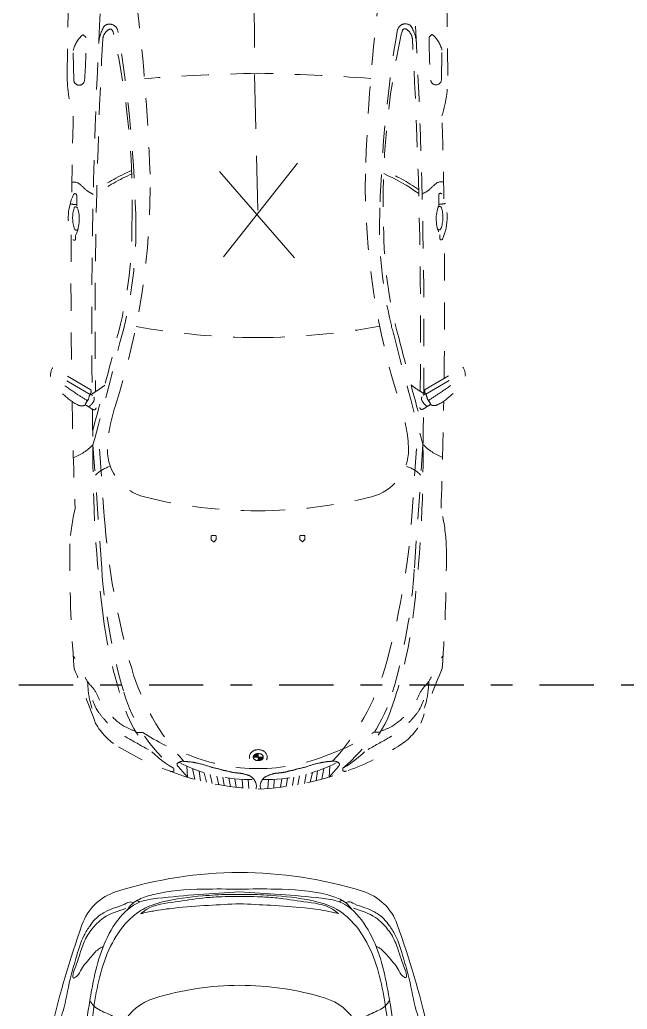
# Model space of a CAD drawing. Header units: millimetres. Extents: x 3348.1 to 3362.1, y 2027.4 to 2066.8.
# Drawn here: x 3351.368 to 3354.167, y 2048.348 to 2052.905 of the extents above; entities that cross this region are included whole.
import ezdxf

# ---------------------------------------------------------------- set-up
doc = ezdxf.new("R2010")
doc.units = ezdxf.units.MM
for name, pattern in [('DASHDOT2', [0.5, 0.25, -0.125, 0, -0.125]), ('HIDDEN', [0.375, 0.25, -0.125]), ('HIDDEN2', [0.1875, 0.125, -0.0625])]:
    doc.linetypes.add(name, pattern=pattern)
doc.layers.add('Axe Parking', color=7, linetype='Continuous')

# ---------------------------------------------------------------- blocks, each defined once
blk = doc.blocks.new('car-p')
at = {"color": 6, "linetype": 'ByBlock', "lineweight": 5, "ltscale": 0.5}
for p, q in [((4.133443789109178, 0.4443094448432703), (4.140983494333084, 0.4556280918274071)), ((4.133443789108951, -0.4443094448437252), (4.14098349433314, -0.4556280918272934))]:
    blk.add_line(p, q, dxfattribs=at)
for centre, radius, start, end in [((2.506909440508422, -3.621419300546449), 4.584496512262531, 70.56749128702477, 76.64010233454806), ((3.444026194894859, -0.6937927843526949), 1.383621268793379, 79.59077422911841, 86.61329756595411), ((3.952866741967681, 0.4771750444917872), 0.238317946807274, 17.13110626372319, 70.567491286964), ((3.471697886343093, 0.3064880033414283), 0.2450853631438439, 16.9379761608582, 103.0821957572546), ((2.422527679334961, -0.0014049728304144), 1.841742685144413, 0.0437080716724998, 17.3355443031129), ((2.465325690607186, 0), 1.29709291660654, 0, 16.93797616088645), ((2.422527679334705, 0.0014049728300733), 1.841742685144413, 342.6644556968802, 359.9562919283207), ((2.465325690607186, -4.547e-13), 1.29709291660654, 343.06202383912, 0), ((3.471697886343263, -0.3064880033414283), 0.2450853631438439, 256.9178042427487, 343.0620238391483), ((3.952866741968136, -0.4771750444919009), 0.238317946807274, 289.4325087130274, 342.8688937362763), ((3.444026194894859, 0.6937927843523539), 1.383621268793379, 273.3867024340493, 280.4092257708766), ((2.506909440508478, 3.621419300546563), 4.584496512262531, 283.3598976654472, 289.4325087129752)]:
    blk.add_arc(centre, radius, start, end, dxfattribs=at)
for points, knots in [([(3.505740240630757, 0.8401395092940902), (3.508342303073589, 0.8351430105092275), (3.51692786509696, 0.8186569533328338), (3.575019484754506, 0.8121371037170773), (3.660297364586397, 0.7783282714920006), (3.775820622228848, 0.7613126018959521), (3.886623678544792, 0.7273359357130857), (3.969555537790056, 0.7047969390773688), (4.02506092107302, 0.6686336654679508), (4.062805756872221, 0.640866746365987), (4.089154970967911, 0.6026222629399172), (4.108839719064719, 0.5565262959445363), (4.118873076033678, 0.5175466302454197), (4.137769532497884, 0.4889597734191966), (4.13140385198065, 0.4764929863340514), (4.129554530016605, 0.4728712049530941)], [0, 0, 0, 0, 0.0178616015691447, 0.0589347455938687, 0.172208504528307, 0.3316414114044241, 0.4348621142027644, 0.5554503546279257, 0.6103740532692169, 0.6520148441509644, 0.7086070920009968, 0.7607063817565543, 0.8148319017661123, 0.8461977440324107, 0.8590411753806417, 0.8590411753806417, 0.8590411753806417, 0.8590411753806417]), ([(4.104657956683268, 0.5069721518949564), (4.093928440991959, 0.541664869852184), (4.079281343919092, 0.5890246596371754), (4.032648631429963, 0.6420479704494256), (3.98803081015211, 0.6796632856065798), (3.918330117205159, 0.7078634628612691), (3.853629675343627, 0.7258323696732987), (3.816268545532779, 0.7435540928396449), (3.791248096358031, 0.7423138555527657), (3.809088505877781, 0.7147116621406441), (3.844628842410401, 0.7031205168163979), (3.88604936471026, 0.6632190582469093), (3.923527369590402, 0.6337936828098237), (3.932928485085341, 0.6126749476583199), (3.935398411680863, 0.6071264863461466)], [0, 0, 0, 0, 0.1171853546674702, 0.1599722964840632, 0.2305638738476688, 0.3066860993088157, 0.4068048201817298, 0.4436153217956264, 0.4538759216243812, 0.4714188239832536, 0.5148722750899207, 0.5937318489476608, 0.6493061077012423, 0.6691099742113777, 0.6691099742113777, 0.6691099742113777, 0.6691099742113777]), ([(3.284044208672354, 0.6838968947358808), (3.415164840224149, 0.6757379569186241), (3.641385175809375, 0.6616614715532024), (3.913119615898721, 0.6015756648616843), (4.048222417179232, 0.5048707629850924), (4.109343664630414, 0.4258279223472529), (4.144861278148709, 0.3152709578173471), (4.160077182114748, 0.1870670544158202), (4.167513685040347, 0.0720278838008426), (4.167091541122629, 0.0175155622384864), (4.166955900447675, 0)], [0, 0, 0, 0, 0.4333914609739365, 0.7477233794619897, 0.8958816436721372, 0.9694650167319206, 1.072597577472101, 1.272163658579497, 1.39384658667751, 1.451455548635123, 1.451455548635123, 1.451455548635123, 1.451455548635123]), ([(3.600260340427752, 0.5236600334616242), (3.613396757413936, 0.54442632968221), (3.638738089910076, 0.584486386985418), (3.657968958247209, 0.6422801000331902), (3.685604921267183, 0.6612762384899044), (3.694015451128592, 0.667057386395527)], [0, 0, 0, 0, 0.0813301965941057, 0.156893280408271, 0.1899497825730622, 0.1899497825730622, 0.1899497825730622, 0.1899497825730622]), ([(3.694015451128592, 0.667057386395527), (3.728413249596116, 0.6612823632133314), (3.808226657985841, 0.6478825439151024), (3.932107850272386, 0.6132403031468812), (4.053406427194829, 0.5522389751644142), (4.138161087015332, 0.4614572462685375), (4.162276136387703, 0.2682206955090578), (4.171426653152451, 0.1207536761834262), (4.178919572881142, 1.137e-13)], [0, 0, 0, 0, 0.1147526601181064, 0.2662612531621338, 0.4206892374986423, 0.5604052004744312, 0.6490179998496651, 1.049578918961334, 1.049578918961334, 1.049578918961334, 1.049578918961334]), ([(4.097410061683773, 0.5012680334325526), (4.106008285844239, 0.4950560422599894), (4.132667022766128, 0.4757958048735418), (4.153046041105881, 0.4334492568856378), (4.183683744998318, 0.3277172388982308), (4.192447380494086, 0.1835212964532502), (4.191165266892823, 0.0537183876986092), (4.190634669573028, 0)], [0, 0, 0, 0, 0.0346217165450242, 0.1073444022789126, 0.1474859904963202, 0.3983029408886205, 0.5753886607655341, 0.5753886607655341, 0.5753886607655341, 0.5753886607655341]), ([(4.081717967006397, 0.4398248490001607), (4.088585419614303, 0.4312385627326877), (4.122977846350295, 0.3882381609441836), (4.132168430271348, 0.2877842228206191), (4.150625106906288, 0.1830244282541571), (4.156668836698853, 0.0975182673370228), (4.158048673862906, 0.0423471733286078), (4.157949736375286, 0.0105637567655777), (4.157916852825791, 0)], [0, 0, 0, 0, 0.0358956514462894, 0.1797665936779386, 0.3137696480719254, 0.3908811625923247, 0.4606747078708457, 0.4954199414501608, 0.4954199414501608, 0.4954199414501608, 0.4954199414501608]), ([(4.125339149423608, 1.137e-13), (4.123276487148615, 0.0461192579739418), (4.11893959161236, 0.1430883093075863), (4.109635668180287, 0.2712782848025199), (4.096819551866558, 0.3719742101784504), (4.085850918814941, 0.4212557105295219), (4.081717967006397, 0.4398248490001607)], [0, 0, 0, 0, 0.1518531718741646, 0.3192821971908871, 0.422746731497558, 0.4853028863084463, 0.4853028863084463, 0.4853028863084463, 0.4853028863084463]), ([(3.284044208672411, -0.6838968947363357), (3.415164840224263, -0.6757379569185105), (3.641385175809403, -0.6616614715530889), (3.913119615898721, -0.6015756648615707), (4.048222417179061, -0.5048707629852061), (4.109343664630018, -0.4258279223470254), (4.144861278148765, -0.3152709578179156), (4.160077182114974, -0.1870670544158202), (4.167513685040233, -0.0720278838007289), (4.167091541122346, -0.0175155622386001), (4.166955900447675, 0)], [0, 0, 0, 0, 0.4333914609739365, 0.7477233794619897, 0.8958816436721372, 0.9694650167319206, 1.072597577472101, 1.272163658579497, 1.39384658667751, 1.451455548635123, 1.451455548635123, 1.451455548635123, 1.451455548635123]), ([(4.081717967006794, -0.4398248490006155), (4.088585419614672, -0.4312385627330288), (4.122977846350295, -0.388238160944752), (4.132168430271548, -0.2877842228206191), (4.150625106906404, -0.1830244282541571), (4.156668836699026, -0.0975182673374775), (4.158048673863135, -0.0423471733286078), (4.157949736375286, -0.0105637567655777), (4.157916852825791, 0)], [0, 0, 0, 0, 0.0358956514462894, 0.1797665936779386, 0.3137696480719254, 0.3908811625923247, 0.4606747078708457, 0.4954199414501608, 0.4954199414501608, 0.4954199414501608, 0.4954199414501608]), ([(4.097410061683688, -0.5012680334328934), (4.106008285844268, -0.4950560422605578), (4.132667022766128, -0.4757958048739967), (4.15304604110608, -0.4334492568860925), (4.183683744998091, -0.3277172388987992), (4.192447380494741, -0.1835212964532502), (4.191165266892994, -0.0537183876991776), (4.190634669573028, 0)], [0, 0, 0, 0, 0.0346217165450242, 0.1073444022789126, 0.1474859904963202, 0.3983029408886205, 0.5753886607655341, 0.5753886607655341, 0.5753886607655341, 0.5753886607655341]), ([(3.694015451128563, -0.667057386395527), (3.728413249595603, -0.6612823632134452), (3.808226657985953, -0.647882543914875), (3.932107850272614, -0.6132403031467675), (4.053406427194913, -0.5522389751644142), (4.138161087015332, -0.4614572462689921), (4.162276136387703, -0.2682206955090578), (4.171426653152821, -0.1207536761841084), (4.178919572881142, -4.547e-13)], [0, 0, 0, 0, 0.1147526601181064, 0.2662612531621338, 0.4206892374986423, 0.5604052004744312, 0.6490179998496651, 1.049578918961334, 1.049578918961334, 1.049578918961334, 1.049578918961334]), ([(4.125339149423608, -4.547e-13), (4.123276487148358, -0.0461192579739418), (4.118939591612218, -0.1430883093077), (4.109635668180175, -0.2712782848025199), (4.096819551866643, -0.3719742101784504), (4.085850918814998, -0.4212557105294083), (4.081717967006794, -0.4398248490006155)], [0, 0, 0, 0, 0.1518531718741646, 0.3192821971908871, 0.422746731497558, 0.4853028863084463, 0.4853028863084463, 0.4853028863084463, 0.4853028863084463]), ([(3.505740240630502, -0.8401395092938628), (3.508342303073986, -0.8351430105095687), (3.51692786509676, -0.8186569533334019), (3.57501948475425, -0.812137103717191), (3.660297364586341, -0.7783282714920006), (3.775820622228763, -0.7613126018959521), (3.886623678544566, -0.7273359357130857), (3.969555537789772, -0.7047969390778235), (4.025060921073047, -0.6686336654678371), (4.062805756872194, -0.6408667463665552), (4.089154970967654, -0.6026222629402584), (4.108839719064262, -0.5565262959445363), (4.118873076033708, -0.5175466302459883), (4.137769532497684, -0.4889597734197652), (4.13140385198062, -0.4764929863347335), (4.129554530016861, -0.4728712049530941)], [0, 0, 0, 0, 0.0178616015691447, 0.0589347455938687, 0.172208504528307, 0.3316414114044241, 0.4348621142027644, 0.5554503546279257, 0.6103740532692169, 0.6520148441509644, 0.7086070920009968, 0.7607063817565543, 0.8148319017661123, 0.8461977440324107, 0.8590411753806417, 0.8590411753806417, 0.8590411753806417, 0.8590411753806417]), ([(3.600260340427638, -0.5236600334616242), (3.61339675741422, -0.5444263296827785), (3.638738089909621, -0.5844863869859867), (3.657968958247095, -0.6422801000337586), (3.685604921267326, -0.6612762384899044), (3.694015451128563, -0.667057386395527)], [0, 0, 0, 0, 0.0813301965941057, 0.156893280408271, 0.1899497825730622, 0.1899497825730622, 0.1899497825730622, 0.1899497825730622]), ([(4.104657956683523, -0.5069721518948427), (4.093928440991732, -0.541664869852184), (4.07928134391895, -0.5890246596371754), (4.03264863143022, -0.6420479704495392), (3.988030810152223, -0.6796632856069209), (3.918330117205016, -0.7078634628617237), (3.853629675343853, -0.7258323696731851), (3.816268545532892, -0.7435540928397586), (3.791248096358201, -0.7423138555528797), (3.809088505878236, -0.7147116621410988), (3.844628842410002, -0.7031205168168527), (3.886049364710316, -0.6632190582466821), (3.923527369590118, -0.6337936828098237), (3.932928485085085, -0.6126749476586612), (3.935398411680893, -0.607126486346715)], [0, 0, 0, 0, 0.1171853546674702, 0.1599722964840632, 0.2305638738476688, 0.3066860993088157, 0.4068048201817298, 0.4436153217956264, 0.4538759216243812, 0.4714188239832536, 0.5148722750899207, 0.5937318489476608, 0.6493061077012423, 0.6691099742113777, 0.6691099742113777, 0.6691099742113777, 0.6691099742113777])]:
    blk.add_open_spline(points, degree=3, knots=knots, dxfattribs=at)

msp = doc.modelspace()

# ---------------------------------------------------------------- hatches: boundary and pattern name
at = {"linetype": 'HIDDEN', "lineweight": 5, "ltscale": 0.5}
h = msp.add_hatch(dxfattribs=at)
h.set_pattern_fill('ANSI31', color=6, scale=1.1800155203403, angle=90.05643562120366, style=0)
h.set_pattern_definition([(45.05643562120354, (1551.850762435196, -2900.096944245096), (0.08352184419520808, -0.08335747011922598), [])])
edge = h.paths.add_edge_path()
edge.add_ellipse((3352.466968190249, 2049.508979754309), major_axis=(0.02319920802869533, 2.285093511379424e-05), ratio=0.7019822429926348, start_angle=270, end_angle=359.99999999697934, ccw=False)
edge.add_line((3352.4669842312, 2049.492694322222), (3352.466968190249, 2049.508979754309))
edge.add_line((3352.466968190249, 2049.508979754309), (3352.490167398277, 2049.509002605243))
edge = h.paths.add_edge_path()
edge.add_ellipse((3352.466968190249, 2049.508979754309), major_axis=(0.02319920802869533, 2.285093511379424e-05), ratio=0.7019822429926348, start_angle=90, end_angle=180, ccw=False)
edge.add_line((3352.466952149298, 2049.525265186397), (3352.466968190249, 2049.508979754308))
edge.add_line((3352.466968190249, 2049.508979754309), (3352.44376898222, 2049.508956903374))
h = msp.add_hatch(color=6, dxfattribs=at)
edge = h.paths.add_edge_path()
edge.add_ellipse((3352.466968190249, 2049.508979754309), major_axis=(0.02319920802869533, 2.285093511379424e-05), ratio=0.7019822429926348, start_angle=270, end_angle=359.99999999697934, ccw=False)
edge.add_line((3352.4669842312, 2049.492694322222), (3352.466968190249, 2049.508979754309))
edge.add_line((3352.466968190249, 2049.508979754309), (3352.490167398277, 2049.509002605243))
edge = h.paths.add_edge_path()
edge.add_ellipse((3352.466968190249, 2049.508979754309), major_axis=(0.02319920802869533, 2.285093511379424e-05), ratio=0.7019822429926348, start_angle=90, end_angle=180, ccw=False)
edge.add_line((3352.466952149298, 2049.525265186397), (3352.466968190249, 2049.508979754308))
edge.add_line((3352.466968190249, 2049.508979754309), (3352.44376898222, 2049.508956903374))

# ---------------------------------------------------------------- linework, layer by layer
at = {"color": 6, "linetype": 'HIDDEN', "lineweight": 5, "ltscale": 0.5}
for p, q in [((3351.58673628721, 2052.6466681559), (3351.594635184466, 2053.197631037616)), ((3353.341017222167, 2052.648396101086), (3353.332032957941, 2053.199342353093)), ((3351.670407220442, 2052.827208467947), (3351.661762185283, 2052.834966498517)), ((3353.256990791653, 2052.828771233288), (3353.265620526923, 2052.836546279294)), ((3351.616751078358, 2052.628004173924), (3351.613994505348, 2052.764002620646)), ((3353.311039256809, 2052.629673026981), (3353.31352791113, 2052.765676640187)), ((3351.630247856834, 2052.048812114281), (3351.63020037565, 2052.097016964076)), ((3353.298683497553, 2052.050455502905), (3353.298636016368, 2052.098660352701)), ((3351.625394732168, 2051.912509127498), (3351.625410716627, 2051.896281047702)), ((3353.303805126079, 2051.914162341133), (3353.303821110538, 2051.897934261336)), ((3351.695373058661, 2051.200518292396), (3351.520238507918, 2051.302817151216)), ((3353.235229538476, 2051.202035032125), (3353.410162223343, 2051.304678702874)), ((3351.692260585274, 2051.179092365354), (3351.512007162861, 2051.285280803665)), ((3353.238384214332, 2051.180615278148), (3353.418428098568, 2051.287158604884)), ((3351.74568592141, 2050.379172797002), (3351.705195921326, 2050.947502634407)), ((3353.186534802243, 2050.380592015462), (3353.225905129022, 2050.949000514308)), ((3351.734752806829, 2050.927802174179), (3351.757310436458, 2050.618562271629)), ((3353.196387110256, 2050.929241866026), (3353.174438718821, 2050.619958125591)), ((3352.249740775149, 2050.526653406154), (3352.249754882592, 2050.512330950918)), ((3352.271106963266, 2050.5291751689), (3352.252239026864, 2050.529156584214)), ((3352.273623671857, 2050.512940168867), (3352.273610141328, 2050.526676917186)), ((3352.658334558025, 2050.513319104367), (3352.658321027497, 2050.527055852686)), ((3352.660819279211, 2050.529559030747), (3352.679687215615, 2050.529577615433)), ((3352.682190393675, 2050.527079363719), (3352.682204501119, 2050.512756908483)), ((3352.250496079993, 2050.510556428095), (3352.259893483199, 2050.501251405266)), ((3352.263460898928, 2050.501300651422), (3352.272930855213, 2050.511209965853)), ((3352.668520240775, 2050.501699629902), (3352.659030781779, 2050.511590269542)), ((3352.681466800918, 2050.510980928964), (3352.672087746596, 2050.501657411556)), ((3352.466984231198, 2049.492694322222), (3352.466952149297, 2049.525265186397)), ((3352.490167398276, 2049.509002605242), (3352.443768982219, 2049.508956903373)), ((3352.443768982219, 2049.508956903373), (3352.490167398276, 2049.509002605243)), ((3352.097610382263, 2049.465228016074), (3352.140940654721, 2049.416251702681)), ((3352.137026223952, 2049.467577421542), (3352.140940654721, 2049.416251702681)), ((3352.164268822165, 2049.456056855116), (3352.173946213444, 2049.406739062571)), ((3352.19445393747, 2049.444824345223), (3352.200769141522, 2049.399703865629)), ((3352.217852310393, 2049.437175960562), (3352.227803950731, 2049.393232649477)), ((3352.716225038291, 2049.437666851581), (3352.706359984425, 2049.393704021296)), ((3352.739608298697, 2049.445361315576), (3352.73338199305, 2049.400228482749)), ((3352.769771227684, 2049.456653267553), (3352.760191009929, 2049.407316506498)), ((3352.796991077824, 2049.468227478821), (3352.793177764958, 2049.416894148227)), ((3352.836411471298, 2049.465955726077), (3352.793177764958, 2049.416894148227)), ((3352.246027432897, 2049.429144876498), (3352.253996524124, 2049.387547245414)), ((3352.276597609905, 2049.421838849274), (3352.284724244814, 2049.381599845991)), ((3352.303207719434, 2049.416636847155), (3352.309208657624, 2049.377412272857)), ((3352.331928529285, 2049.412202069258), (3352.338486420662, 2049.373039668189)), ((3352.358951994737, 2049.409127540468), (3352.364652415523, 2049.369711409005)), ((3352.393303943881, 2049.406454485666), (3352.396183984752, 2049.36642126394)), ((3352.420609058906, 2049.406031074411), (3352.423618803685, 2049.364194938945)), ((3352.51353003781, 2049.406122600434), (3352.510602714951, 2049.364280617029)), ((3352.540834265743, 2049.406599801222), (3352.538033094847, 2049.366560983573)), ((3352.575180882383, 2049.409340523268), (3352.569558121395, 2049.369913238609)), ((3352.602198238659, 2049.412468281604), (3352.5957175089, 2049.373293037654)), ((3352.630910256385, 2049.416959630132), (3352.624986601212, 2049.377723310255)), ((3352.657510066473, 2049.422214043368), (3352.649462717105, 2049.38195910891)), ((3352.688065791482, 2049.429580278856), (3352.680178661951, 2049.387967029587))]:
    msp.add_line(p, q, dxfattribs=at)
at = {"lineweight": 9}
for p, q in [((3352.307033433784, 2051.814139502278), (3352.647458498257, 2052.244853045851)), ((3352.28821596237, 2052.207251099456), (3352.633773131294, 2051.809011925709))]:
    msp.add_line(p, q, dxfattribs=at)
at = {"color": 6, "linetype": 'HIDDEN', "lineweight": 5, "ltscale": 0.5}
for points in [[(3351.819880980218, 2052.853631686336, 0.5673009061817909), (3351.758769978866, 2052.877356891273)], [(3353.107465268875, 2052.854899941053, -0.5673009061817909), (3353.168529413621, 2052.878745487009)]]:
    msp.add_lwpolyline(points, format="xyb", dxfattribs=at)
for centre, radius, start, end in [((3378.490612461082, 2051.487977235533), 26.79086881761126, 176.4265506989835, 180.6672286289832), ((3326.43947584302, 2051.436707504946), 26.79086881761126, 359.4456426134308, 3.686320543429683), ((3342.721615995837, 2051.869867764634), 9.252392086703194, 2.00993710685494, 7.29400633416499), ((3362.207650587877, 2051.889061269496), 9.252392086703194, 172.8188649082545, 178.1029341355518), ((3351.891944884674, 2052.787851860326), 0.1604578016237447, 146.095492650132, 177.2021860163822), ((3345.956370053527, 2051.856664239875), 5.947663783092799, 0.9121094583891242, 9.649665411030613), ((3358.972928817496, 2051.869485390465), 5.947663783092799, 170.3876620858026, 178.3654495831122), ((3353.035531088768, 2052.788978278698), 0.1604578016237447, 2.910685226011841, 34.01737859226795), ((3351.74906831054, 2052.730770883156), 0.1391016938275432, 131.4797859408395, 166.1782280013981), ((3351.659337791608, 2052.832264914864), 0.00362990894095985, 48.09528536414727, 131.4797859432759), ((3349.715173883622, 2052.78774647761), 1.957531384210577, 355.2686355043504, 1.028508914264557), ((3351.66641742951, 2052.822762509328), 0.005973690628348365, 1.165108850901811, 48.09528535847384), ((3376.538489383412, 2051.496083730808), 24.82330819367125, 176.9481549448271, 180.7014286778931), ((3348.287925482459, 2052.060389716448), 3.598328788873687, 358.2608830044088, 12.46595045619959), ((3356.640976578917, 2052.068617369236), 3.598328788873687, 167.6469207861787, 181.8519882379934), ((3328.391579163209, 2051.448659615295), 24.82330819367125, 359.4114425645123, 3.164716297574077), ((3355.212298073615, 2052.793161077455), 1.957531384210577, 179.0843623281368, 184.8442357380374), ((3353.260989333263, 2052.824333143078), 0.005973690628348365, 132.0175858839232, 178.9477623915187), ((3353.268050237941, 2052.833849476875), 0.00362990894095985, 48.6330852991105, 132.0175858782778), ((3353.178519833678, 2052.732178875358), 0.1391016938275432, 13.93464324100594, 48.63308530157505), ((3352.218272692285, 2052.647290211507), 0.6315367114336289, 178.3008313117168, 197.0954345143308), ((3351.64144414687, 2052.628608290023), 0.02470045725797442, 181.4014620942755, 354.5942952914871), ((3352.718972892894, 2041.750274382428), 10.91187260260405, 91.33963444549624, 94.08126541654121), ((3352.230248420853, 2041.749792994822), 10.91187260260405, 86.03160582588603, 88.77323679692495), ((3353.28634504612, 2052.630228497216), 0.02470045725797442, 185.5185759509099, 358.7114091481405), ((3352.709480817092, 2052.64777404548), 0.6315367114336289, 343.0174367280706, 1.812039930668387), ((3380.0706212279, 2051.682615492729), 28.46664321239667, 178.4318330271981, 179.2023508097138), ((3324.859086709834, 2051.628232809008), 28.46664321239667, 0.9105204326845922, 1.681038215188355), ((3352.250828378619, 2051.366865473969), 0.9063067889259625, 113.8950685970901, 125.6495168225233), ((3352.250828378619, 2051.366865473969), 0.9209170888307411, 113.5352800948855, 124.9658060730763), ((3348.652013509924, 2052.146556853953), 3.316646857491937, 342.045807029043, 0.8261024450304804), ((3356.276719510948, 2052.154067095762), 3.316646857491937, 179.2867687973708, 198.0670642133573), ((3352.679447596777, 2051.367287658637), 0.9209170888307411, 55.14706516934056, 66.57759114754694), ((3351.832792921606, 2051.994401434916), 0.2413341578531956, 153.9706975054449, 204.6708231569506), ((3351.622687867298, 2052.097009564348), 0.007512511995783806, 0.05643562119887544, 153.9706975070879), ((3353.306148524719, 2052.098667752429), 0.007512511995783806, 26.14217373533761, 180.0564356211989), ((3353.096246013398, 2051.995645920701), 0.2413341578531956, 335.4420480854507, 26.1421737369457), ((3351.62385570966, 2052.163271075293), 0.1085270252101066, 257.2131993310703, 273.3734376860141), ((3351.764773918692, 2051.993388676047), 0.1532977164403376, 163.0937837006781, 199.7364004124942), ((3351.626120987531, 2052.035531089725), 0.008381815482902039, 17.85070359793299, 163.0937836993679), ((3351.472869404382, 2051.986177747533), 0.1693843003179661, 334.2197964834461, 21.70184614462792), ((3354.976837905118, 2051.954370379861), 1.950995166297992, 177.5097757460296, 192.4211014593627), ((3353.456185032674, 2051.98813128908), 0.1693843003179661, 158.4110250977845, 205.8930747589503), ((3353.302836522116, 2052.037182633944), 0.008381815482902039, 17.0190875430483, 162.2621676444796), ((3353.304850151199, 2052.164926834182), 0.1085270252101066, 266.7394335564012, 282.8996719113589), ((3353.164266879436, 2051.994767159433), 0.1532977164403376, 340.376470829922, 17.01908754173321), ((3351.62837092904, 2051.944451545313), 0.008381815482902039, 199.7364004117073, 344.9794805133678), ((3349.976043054584, 2051.947797369947), 1.908556737820755, 344.5692044634495, 0.1017064303565208), ((3349.95228599071, 2051.949421257907), 1.950995166297992, 344.201853376826, 0.05643562129006826), ((3354.953084086367, 2051.952699694264), 1.908556737829111, 180.0111648119952, 195.5436667788667), ((3353.300766009264, 2051.946098833937), 0.008381815482902039, 195.1333907290386, 340.3764708306967), ((3380.0706212279, 2051.682615492729), 28.46664321239667, 179.5324461792434, 180.8667453958415), ((3351.619164033902, 2051.896274894796), 0.006246685755323242, 204.6708231603426, 0.05643562119887544), ((3353.310067793263, 2051.897940414241), 0.006246685755323242, 180.0564356211989, 335.4420480820696), ((3324.859086709834, 2051.628232809008), 28.46664321239667, 359.2461258465452, 0.580425063164269), ((3354.777693104349, 2051.912537437542), 1.747514788514662, 192.4860620129923, 195.8023906226046), ((3352.471510995511, 2054.6156691705), 3.174170450772033, 259.6928745434926, 269.8836397914455), ((3352.452365350789, 2054.615650312275), 3.174170450772033, 270.2292314509701, 280.4199966989164), ((3329.334692257768, 2057.110298821623), 23.18518445183951, 344.754500643356, 345.8437836530438), ((3375.584224839459, 2057.155854043455), 23.18518445183951, 194.2690875893671, 195.3583705990319), ((3329.334692257768, 2057.110298821623), 23.20386801820863, 344.5977792148919, 345.8001169659296), ((3375.584224839459, 2057.155854043455), 23.20386801820863, 194.2690875893671, 195.5150920275302), ((3380.0706212279, 2051.682615492729), 28.46664321239667, 181.0787025655666, 182.072057747213), ((3352.517789443622, 2050.893906135067), 0.7470161936331909, 162.045807029043, 177.569224234402), ((3352.413418767167, 2050.893803331232), 0.7470161936331909, 2.543647007999522, 18.06706421335733), ((3324.859086709834, 2051.628232809008), 28.46664321239667, 358.040813495201, 359.034168676853), ((3378.490612461082, 2051.487977235533), 26.79086881761126, 180.8051500757914, 181.1559540931205), ((3326.43947584302, 2051.436707504946), 26.79086881761126, 358.9569171493017, 359.3077211666052), ((3351.522620722817, 2051.12682077301), 0.2559075965502263, 291.3676581828665, 315.5156512263238), ((3357.556055396796, 2050.89960191232), 5.851055552707304, 179.5309325224384, 187.3846086458589), ((3347.375151369713, 2050.889573846834), 5.851055552707304, 352.7282625965701, 0.5819387199594427), ((3353.408126721275, 2051.128677973271), 0.2559075965502263, 224.5972200160943, 248.7452130595555), ((3351.996584769092, 2050.925810580633), 0.2251394578763654, 180.0564356216157, 256.0541129936258), ((3352.934559579439, 2050.926734474307), 0.2251394578763654, 284.0587582487641, 0.05643562079502152), ((3351.824963517157, 2050.703454193932), 0.150025415216563, 106.9757088041638, 136.3653200072103), ((3353.106618534558, 2050.70471660839), 0.150025415216563, 43.74755123519724, 73.13716243824335), ((3352.46371972661, 2052.806953484312), 2.163415416711106, 270.0564356211859, 284.0587582487641), ((3352.46371972661, 2052.806953484312), 2.163415416711106, 256.0541129936258, 270.0564356211859), ((3352.636404279902, 2050.420625904729), 1.040185096820581, 167.0707100540542, 176.0811631174884), ((3355.14603809876, 2050.865754380059), 3.397731464921158, 184.1720743422728, 196.2224591378171), ((3349.785230670095, 2050.860474050551), 3.397731464921158, 343.8904121045934, 355.9407969001168), ((3352.295736510576, 2050.420290351158), 1.040185096820581, 4.031708124916408, 13.04216118836726), ((3352.252241490037, 2050.526655869327), 0.002500716100660485, 90.05643562118587, 180.0564356211989), ((3352.27110942644, 2050.526674454012), 0.002500716100660485, 0.05643562119887544, 90.05643562118587), ((3352.660821742385, 2050.52705831586), 0.002500716100660485, 90.05643562118587, 180.0564356211989), ((3352.679689678788, 2050.527076900546), 0.002500716100660485, 0.05643562119887544, 90.05643562118587), ((3358.253954623331, 2050.435684378628), 6.655539205845296, 179.5176365044869, 184.4836998667774), ((3352.252255597479, 2050.512333414091), 0.002500716100660485, 180.0564356211989, 225.2830094127886), ((3352.261653000684, 2050.503028391263), 0.002500716100660485, 225.2830094156904, 316.2987617606944), ((3352.271122956969, 2050.512937705694), 0.002500716100660485, 316.2987617647029, 0.05643562203263836), ((3352.660835272912, 2050.513321567541), 0.002500716100660485, 180.0564356203651, 223.8141094777268), ((3352.670324731909, 2050.503430927902), 0.002500716100660485, 223.8141094817438, 314.8298618267272), ((3352.679703786231, 2050.51275444531), 0.002500716100660485, 314.8298618296013, 0.05643562119887544), ((3346.678167402646, 2050.424282370321), 6.655539205845296, 355.6291713756393, 0.5952347379172669), ((3354.362786498832, 2050.550219502372), 2.622684199014035, 183.739380849521, 196.4447701591757), ((3350.56910234556, 2050.546482770053), 2.622684199014035, 343.6681010832046, 356.3734903928849), ((3353.770279319167, 2050.408949537816), 2.033616586259885, 187.3846086458977, 199.7796257823139), ((3351.161886673616, 2050.406380303081), 2.033616586259885, 340.3332454600943, 352.7282625965055), ((3346.249947216224, 2047.664429173981), 5.821615515484552, 20.08740883571251, 22.74650712149438), ((3352.924778371935, 2050.221831553899), 1.085024103430472, 196.341971537459, 222.4605617459225), ((3352.007754597714, 2050.220928296739), 1.085024103430472, 317.6523094964865, 343.7708997049424), ((3358.687610816597, 2047.676680119943), 5.821615515484552, 157.3663641209333, 160.0254624066842), ((3352.544017545873, 2050.013382068387), 0.7263416838612384, 196.4447701591757, 229.9966190141134), ((3352.388925324919, 2050.013229304453), 0.7263416838612384, 310.1162522282768, 343.6681010832046), ((3352.32707928644, 2049.889945196996), 0.4999308817387242, 199.7796257823139, 239.9983368968562), ((3352.606106330775, 2049.890220035209), 0.4999308817387242, 300.1145343455348, 340.3332454600943), ((3351.9771151134, 2049.813719452195), 0.2998103971645895, 209.9849824720811, 238.9325255224926), ((3352.956219987444, 2049.814683858476), 0.2998103971645895, 301.1803457199185, 330.1278887703304), ((3351.92170901236, 2049.734792542522), 0.1125761200426667, 262.2165540329658, 276.4803119177216), ((3352.455415119509, 2050.412721647092), 0.9461082639238654, 236.5913960508678, 250.9074609031438), ((3352.476740890957, 2050.412742652715), 0.9461082639238654, 289.2054103392351, 303.5214751915527), ((3353.011781464898, 2049.735866250506), 0.1125761200426667, 263.6325593247017, 277.896317209447), ((3352.473551580017, 2050.619668228717), 1.246373496218095, 238.5040754241849, 250.2578322190594), ((3352.458196786351, 2050.619653104434), 1.246373496218095, 289.8550390233461, 301.608795818234), ((3352.10595536999, 2049.475020167539), 0.01286565390747103, 161.039922971711, 229.5619698622624), ((3352.118993032981, 2049.454202872765), 0.03549901489154059, 90.03527540291061, 135.2371908859996), ((3352.425097126439, 2050.110806085427), 0.7047893010697096, 242.6351637965384, 271.7737022032319), ((3352.057456981393, 2048.513701919886), 0.9779365624857428, 84.77817624040638, 86.3935982158191), ((3352.46618448949, 2050.304624957242), 0.848702818738087, 247.8319354985654, 270.056435621238), ((3352.108580085915, 2049.12368688102), 0.365859328779485, 77.71749042335055, 84.05699295562633), ((3352.099759010796, 2049.076253724906), 0.4140859066805748, 69.5720381636928, 77.92108252805943), ((3352.466184489491, 2050.304624957242), 0.848702818738087, 270.0564356211859, 292.2809357438455), ((3352.507653590864, 2050.11088740253), 0.7047893010697096, 268.3391690392, 297.4777074458828), ((3352.835029115993, 2049.076977956934), 0.4140859066805748, 102.1917887143485, 110.5408330787259), ((3352.826114615928, 2049.124393643724), 0.365859328779485, 96.05587828676539, 102.3953808190902), ((3352.878439275483, 2048.514510577367), 0.9779365624857428, 93.71927302660173, 95.33469500201184), ((3352.815050581311, 2049.454888480906), 0.03549901489154059, 44.87568035647897, 90.07759583949839), ((3352.828047209484, 2049.475731419137), 0.01286565390747103, 310.5509013801329, 19.07294827070124), ((3352.514058313487, 2050.648825209852), 1.287809860912283, 248.9996762768554, 267.9109033745124), ((3352.367256275073, 2049.888194802578), 0.441372263036222, 253.8229572880215, 259.7020899264596), ((3352.334781658788, 2049.567231036312), 0.1224423889691347, 247.7168924851684, 264.3033122328245), ((3352.376263148408, 2049.602169135881), 0.1656967161970729, 251.1133979798395, 263.7155237851742), ((3352.429352735134, 2049.932039821935), 0.4996744013819809, 261.8046860100533, 265.6176056912592), ((3352.119151499184, 2048.435201078546), 1.03501068963324, 72.8886943928128, 74.76266002713692), ((3352.417632692999, 2050.648730231799), 1.287809860912283, 272.2019678679134, 291.1131949655281), ((3352.579511324045, 2049.274148966526), 0.1639635692886433, 102.8975349391827, 114.5540586233511), ((3352.503750155235, 2049.932113102481), 0.4996744013819809, 274.4952655511171, 278.3081852323504), ((3352.557489475469, 2049.602347641588), 0.1656967161970729, 276.3973474572421, 288.9994732625886), ((3352.599039711729, 2049.56749132725), 0.1224423889691347, 275.8095590096081, 292.3959787572272), ((3352.565932868332, 2049.888390496584), 0.441372263036222, 280.4107813159275, 286.2899139543871), ((3352.403552558714, 2049.375051305177), 0.05329328620650092, 26.68253699951457, 67.80854926887227), ((3352.41677073052, 2049.375845629882), 0.04145674247585316, 340.9676227666756, 33.92423697307435), ((3352.517427823274, 2049.375944775883), 0.04145674247585316, 146.1886342693358, 199.1452484757341), ((3352.523054185021, 2049.380880182825), 0.04398373932424753, 105.3973445366163, 155.6518378275062)]:
    msp.add_arc(centre, radius, start, end, dxfattribs=at)
at = {"color": 6, "lineweight": 9, "ltscale": 0.5}
msp.add_arc((3352.679447596777, 2051.367287658637), 0.9063067889259625, 54.46335441988644, 66.21780264532212, dxfattribs=at)
at = {"color": 6, "linetype": 'HIDDEN', "lineweight": 5, "ltscale": 0.5, "extrusion": (0, 0, -1)}
msp.add_ellipse((3352.466968190248, 2049.508979754309), major_axis=(-0.02319920802868492, -2.285093422390693e-05), ratio=0.7019822429916605, start_param=3.141592653535147, end_param=9.424777960714733, dxfattribs=at)
at = {"color": 116, "linetype": 'HIDDEN2', "lineweight": 9, "ltscale": 2, "true_color": 0x136734}
for points in [[(3352.863565328355, 2063.993364495453), (3352.863565328355, 2058.489288522615), (3355.841480866966, 2055.702197418457), (3355.866087211691, 2052.260829337939)], [(3352.866902373645, 2063.893364495452), (3352.866902373645, 2058.44624321359), (3352.34207905936, 2055.494811821821), (3352.465064676343, 2052.016538737073)]]:
    msp.add_open_spline(points, degree=3, dxfattribs=at)
at = {"color": 6, "linetype": 'HIDDEN', "lineweight": 5, "ltscale": 0.5}
for points, knots in [([(3351.801421726045, 2052.837122758844), (3351.796442470487, 2052.857622602791), (3351.784504138519, 2052.868409213063), (3351.760180453079, 2052.847144767492), (3351.751987363926, 2052.829292055204), (3351.750386378547, 2052.817665774484)], [0, 0, 0, 0, 0.0174001894649749, 0.0461775813071898, 0.0800334821768095, 0.0800334821768095, 0.0800334821768095, 0.0800334821768095]), ([(3353.12595700938, 2052.838427409838), (3353.130895871125, 2052.858937023008), (3353.142812930592, 2052.869747130549), (3353.167178459229, 2052.848530643256), (3353.175406701856, 2052.830694105778), (3353.177030587593, 2052.819071001517)], [0, 0, 0, 0, 0.0174001894649749, 0.0461775813071898, 0.0800334821768095, 0.0800334821768095, 0.0800334821768095, 0.0800334821768095]), ([(3351.706755100032, 2052.100869449065), (3351.694057999474, 2052.107912894551), (3351.665915730468, 2052.123524217521), (3351.639237616501, 2052.159162585694), (3351.614390590185, 2052.157501077259), (3351.607932151547, 2052.157069204642)], [0, 0, 0, 0, 0.0466628361810127, 0.1034250364838821, 0.1233610529953452, 0.1233610529953452, 0.1233610529953452, 0.1233610529953452]), ([(3353.222073851238, 2052.102362019433), (3353.234757051757, 2052.109430464204), (3353.262868512263, 2052.125097196407), (3353.289476367821, 2052.160788050605), (3353.314326619052, 2052.159175493379), (3353.320785895935, 2052.158756344554)], [0, 0, 0, 0, 0.0466628361810127, 0.1034250364838821, 0.1233610529953452, 0.1233610529953452, 0.1233610529953452, 0.1233610529953452]), ([(3351.671455882823, 2051.131864282483), (3351.666982958392, 2051.129574222177), (3351.65599129548, 2051.123946679994), (3351.614362938578, 2051.137721944996), (3351.570886305294, 2051.180681522237), (3351.505546784983, 2051.228117002217), (3351.508083776255, 2051.284237613177), (3351.519447412006, 2051.301607894031), (3351.520238507918, 2051.302817151216)], [0, 0, 0, 0, 0.0154719423790194, 0.0380203998129276, 0.1295079456423056, 0.2146713012932476, 0.2760739464856388, 0.2806684320406771, 0.2806684320406771, 0.2806684320406771, 0.2806684320406771]), ([(3353.259281914487, 2051.133428271632), (3353.263759341598, 2051.131147027313), (3353.274762069289, 2051.125541149334), (3353.316363208508, 2051.139398394368), (3353.359755128201, 2051.182443536067), (3353.425001075087, 2051.23000764113), (3353.422353532619, 2051.286123145387), (3353.410955699925, 2051.303471006475), (3353.410162223343, 2051.304678702874)], [0, 0, 0, 0, 0.0154719423790194, 0.0380203998129276, 0.1295079456423056, 0.2146713012932476, 0.2760739464856388, 0.2806684320406771, 0.2806684320406771, 0.2806684320406771, 0.2806684320406771]), ([(3351.680010265989, 2051.150352234016), (3351.663081440406, 2051.160999023367), (3351.623005159403, 2051.186203590554), (3351.577531875467, 2051.218854833641), (3351.540189989258, 2051.242914400405), (3351.537807859083, 2051.262152328122), (3351.541578417791, 2051.267013224031), (3351.541829163824, 2051.267336478611)], [0, 0, 0, 0, 0.0633569785194755, 0.149987490995129, 0.1810462281245873, 0.1992434727417004, 0.2005398164207551, 0.2005398164207551, 0.2005398164207551, 0.2005398164207551]), ([(3353.250691127145, 2051.151899335383), (3353.267598945986, 2051.162579453413), (3353.307625496895, 2051.187862920907), (3353.353034370509, 2051.220603681803), (3353.390328787551, 2051.244736764409), (3353.392673014895, 2051.26397934753), (3353.388892887667, 2051.268832806107), (3353.388641505317, 2051.269155566096)], [0, 0, 0, 0, 0.0633569785194755, 0.149987490995129, 0.1810462281245873, 0.1992434727417004, 0.2005398164207551, 0.2005398164207551, 0.2005398164207551, 0.2005398164207551]), ([(3351.759654291444, 2051.22184776434), (3351.750520764841, 2051.215092961637), (3351.731694508233, 2051.201169791043), (3351.711783625042, 2051.188856543813), (3351.701484259683, 2051.182588611559)], [0, 0, 0, 0, 0.0360830784800474, 0.0743753562287151, 0.0743753562287151, 0.0743753562287151, 0.0743753562287151]), ([(3353.170906411929, 2051.223237830354), (3353.180053227591, 2051.216501033564), (3353.198906875946, 2051.202614977214), (3353.218841977273, 2051.190340977791), (3353.229153670309, 2051.184093347175)], [0, 0, 0, 0, 0.0360830784800474, 0.0743753562287151, 0.0743753562287151, 0.0743753562287151, 0.0743753562287151]), ([(3351.71939645751, 2051.11725266725), (3351.720275843191, 2051.127079341531), (3351.720971599902, 2051.145568729316), (3351.712555496541, 2051.166612973383), (3351.688785528748, 2051.188084782767), (3351.68774275378, 2051.153021144313), (3351.662676760782, 2051.132862692291), (3351.685181133602, 2051.124098016295), (3351.695292433462, 2051.115288539329), (3351.705166675554, 2051.109591216099), (3351.716081988551, 2051.108468584262), (3351.718550626075, 2051.113253141328), (3351.71939645751, 2051.11725266725)], [0.0065318268053375, 0.0065318268053375, 0.0065318268053375, 0.0065318268053375, 0.0371516533868999, 0.0644675725157388, 0.0830764165571543, 0.1107800136319179, 0.1392332729339472, 0.1549781111128971, 0.1706071366942391, 0.184518460894716, 0.1908030783955725, 0.202127143690738, 0.202127143690738, 0.202127143690738, 0.202127143690738]), ([(3351.686290271048, 2051.122324064263), (3351.689948730053, 2051.125717359895), (3351.698177846303, 2051.1333500337), (3351.707030568788, 2051.144314607071), (3351.712572838762, 2051.156592488819), (3351.710795820899, 2051.163348584577), (3351.709779694442, 2051.167211825232)], [0, 0, 0, 0, 0.0158328175852626, 0.0356133815527907, 0.044790480594631, 0.0570459655194024, 0.0570459655194024, 0.0570459655194024, 0.0570459655194024]), ([(3351.692260585274, 2051.179092365354), (3351.693506623658, 2051.181109640474), (3351.697480211352, 2051.187542684347), (3351.696230728466, 2051.1952368587), (3351.695373058661, 2051.200518292396)], [0, 0, 0, 0, 0.007380151470284001, 0.0235351329647924, 0.0235351329647924, 0.0235351329647924, 0.0235351329647924]), ([(3353.21137021732, 2051.118722243088), (3353.210471475058, 2051.128547165935), (3353.209739296091, 2051.147035147221), (3353.218113926517, 2051.168095929955), (3353.241841549291, 2051.189614523882), (3353.242953396676, 2051.154553007705), (3353.268059052652, 2051.134443974142), (3353.24557198968, 2051.125634982133), (3353.235478063876, 2051.116805603268), (3353.22561506452, 2051.111088839098), (3353.214701984259, 2051.109944706561), (3353.212223926073, 2051.114724391191), (3353.21137021732, 2051.118722243088)], [0.0065318268053375, 0.0065318268053375, 0.0065318268053375, 0.0065318268053375, 0.0371516533868999, 0.0644675725157388, 0.0830764165571543, 0.1107800136319179, 0.1392332729339472, 0.1549781111128971, 0.1706071366942391, 0.184518460894716, 0.1908030783955725, 0.202127143690738, 0.202127143690738, 0.202127143690738, 0.202127143690738]), ([(3353.244466349025, 2051.123858848572), (3353.240801212415, 2051.127244930552), (3353.232557075969, 2051.134861378406), (3353.223682770742, 2051.145808490871), (3353.218116324419, 2051.15807543067), (3353.219880029504, 2051.164835013997), (3353.220888543508, 2051.168700248898)], [0, 0, 0, 0, 0.0158328175852626, 0.0356133815527907, 0.044790480594631, 0.0570459655194024, 0.0570459655194024, 0.0570459655194024, 0.0570459655194024]), ([(3353.238384214332, 2051.180615278148), (3353.237134204387, 2051.182630094692), (3353.233147951477, 2051.18905529822), (3353.23438227462, 2051.19675191909), (3353.235229538476, 2051.202035032125)], [0, 0, 0, 0, 0.007380151470284001, 0.0235351329647924, 0.0235351329647924, 0.0235351329647924, 0.0235351329647924]), ([(3351.901517951258, 2049.627593455028), (3351.884516711606, 2049.634071801338), (3351.841189976322, 2049.650581514832), (3351.785912151078, 2049.699369622248), (3351.738411688721, 2049.757216540688), (3351.717077088625, 2049.821154728497), (3351.672438942322, 2049.857351278001), (3351.661346357188, 2049.905611804778), (3351.639063622704, 2049.940740773246), (3351.623371783656, 2049.962094750681), (3351.615551778148, 2049.972736474741)], [0, 0, 0, 0, 0.0574848414686064, 0.1464969943601075, 0.2301604078267801, 0.2928717907884647, 0.3559858171958143, 0.4031493552118181, 0.4454274099012196, 0.4874271065275343, 0.4874271065275343, 0.4874271065275343, 0.4874271065275343]), ([(3353.032183666187, 2049.628707146877), (3353.049172110678, 2049.635218972609), (3353.092466238193, 2049.651814006589), (3353.147647844896, 2049.70071091519), (3353.195034258184, 2049.758651296038), (3353.216242860345, 2049.822631388378), (3353.260809613786, 2049.858915803614), (3353.271807105436, 2049.907198088845), (3353.294020593544, 2049.942370885546), (3353.309670335374, 2049.963755734052), (3353.317469361793, 2049.974412842668)], [0, 0, 0, 0, 0.0574848414686064, 0.1464969943601075, 0.2301604078267801, 0.2928717907884647, 0.3559858171958143, 0.4031493552118181, 0.4454274099012196, 0.4874271065275343, 0.4874271065275343, 0.4874271065275343, 0.4874271065275343]), ([(3351.960378647986, 2049.543481436006), (3351.925668661933, 2049.562744101907), (3351.871562358087, 2049.59277095506), (3351.801178432017, 2049.634083639164), (3351.762269088765, 2049.67781854055), (3351.709682610485, 2049.736460426432), (3351.695138485187, 2049.803046541575), (3351.682436104406, 2049.849687010332), (3351.680780748517, 2049.855671462876)], [0, 0, 0, 0, 0.1264854518752007, 0.1971668983323547, 0.25682055971711, 0.3116482171394903, 0.445102820546012, 0.4648340320411857, 0.4648340320411857, 0.4648340320411857, 0.4648340320411857]), ([(3351.680780748517, 2049.855671462877), (3351.682292885702, 2049.812899966796), (3351.692940822204, 2049.743066358091), (3351.722543335894, 2049.67831077938), (3351.733093632525, 2049.63953624083)], [0, 0, 0, 0, 0.0959247327576793, 0.2236838414204405, 0.2236838414350527, 0.2236838414350527, 0.2236838414350527]), ([(3352.973488782123, 2049.544479337051), (3353.008160753883, 2049.563810343329), (3353.062207800635, 2049.593943726204), (3353.132510205238, 2049.635394984617), (3353.171333316393, 2049.679206451517), (3353.22380416967, 2049.737951817581), (3353.238217093861, 2049.804566455063), (3353.250827569506, 2049.851231856672), (3353.252471132969, 2049.85721955861)], [0, 0, 0, 0, 0.1264854518752007, 0.1971668983323547, 0.25682055971711, 0.3116482171394903, 0.445102820546012, 0.4648340320411857, 0.4648340320411857, 0.4648340320411857, 0.4648340320411857]), ([(3353.252471132969, 2049.857219558611), (3353.251043257434, 2049.814445166654), (3353.240532911954, 2049.744590717301), (3353.211058022482, 2049.679776948074), (3353.200584131138, 2049.640981700956)], [0, 0, 0, 0, 0.0959247327576793, 0.2236838414204405, 0.2236838414350527, 0.2236838414350527, 0.2236838414350527]), ([(3352.508144031578, 2049.509020312007), (3352.508153120113, 2049.499793258087), (3352.50350312654, 2049.491236054811), (3352.485373645719, 2049.474830819591), (3352.468478479645, 2049.472385530669), (3352.441281400078, 2049.47993850175), (3352.428876181424, 2049.489169591852), (3352.423638538387, 2049.518340372358), (3352.433633128865, 2049.532278290596), (3352.456699206234, 2049.54404787554), (3352.470310325315, 2049.544807122315), (3352.495363330362, 2049.536539650433), (3352.50812848733, 2049.524801471287), (3352.508144031578, 2049.509020312007)], [0, 0, 0, 0, 0.6607457143744441, 0.6607457143744441, 1.948820723692831, 1.948820723692831, 3.016914708084732, 3.016914708084732, 4.08500869247663, 4.08500869247663, 5.153102676868528, 5.153102676868528, 6.283185307179584, 6.283185307179584, 6.283185307179584, 6.283185307179584]), ([(3352.077101278516, 2049.45699960911), (3352.077906173663, 2049.452188621594), (3352.079779508171, 2049.440991400497), (3352.067813690852, 2049.442490186918), (3352.060989095379, 2049.443345006171)], [0, 0, 0, 0, 0.0128070389748561, 0.0298074452627571, 0.0298074452627571, 0.0298074452627571, 0.0298074452627571]), ([(3352.856936744993, 2049.45776773747), (3352.856141328925, 2049.452955173669), (3352.854290056282, 2049.441754283879), (3352.866252897813, 2049.443276639735), (3352.873075796072, 2049.444144901602)], [0, 0, 0, 0, 0.0128070389748561, 0.0298074452627571, 0.0298074452627571, 0.0298074452627571, 0.0298074452627571])]:
    msp.add_open_spline(points, degree=3, knots=knots, dxfattribs=at)
at = {"layer": 'Axe Parking', "linetype": 'DASHDOT2'}
msp.add_line((3360.61356480847, 2049.840077435628), (3349.579438232435, 2049.840077435628), dxfattribs=at)

# ---------------------------------------------------------------- block references
at = {"lineweight": 30, "xscale": 1.035101333631843, "yscale": 1.035101333631843, "zscale": 1.035101333631843, "rotation": 90.05643562120366}
msp.add_blockref('car-p', (3352.385059914302, 2044.563106858681), dxfattribs=at)

doc.saveas('drawing.dxf')
